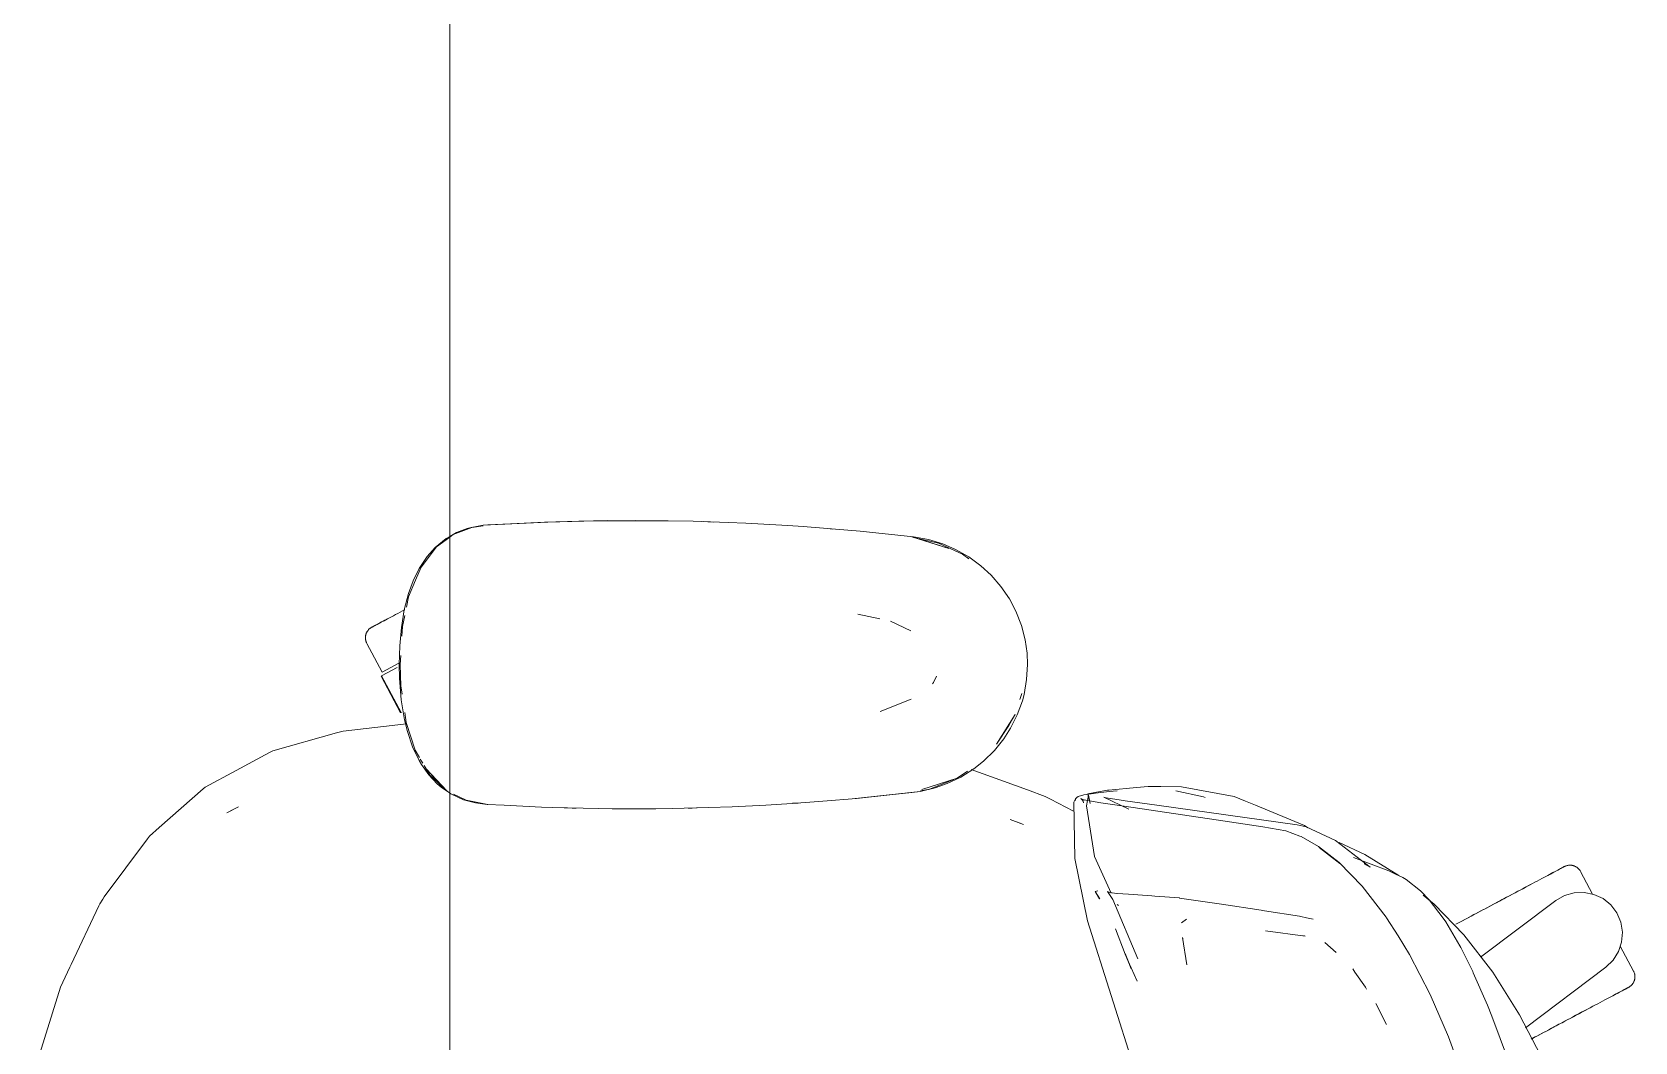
# Model space of a CAD drawing. Header units: millimetres. Extents: x 155927 to 317870, y -36033 to 97293.
# Drawn here: x 187003 to 187542, y 30883 to 31223 of the extents above; entities that cross this region are included whole.
import ezdxf

# ---------------------------------------------------------------- set-up
doc = ezdxf.new("R2010")
doc.units = ezdxf.units.MM
doc.header["$MEASUREMENT"] = 0
doc.layers.add('G-IMPT', color=8, linetype='CONTINUOUS', lineweight=9)
doc.layers.add('I-FURN', color=8, linetype='CONTINUOUS', lineweight=9)

msp = doc.modelspace()

# ---------------------------------------------------------------- linework, layer by layer
at = {"layer": 'G-IMPT'}
for p, q in [((187150.63, 31056.52), (187144.44, 31054.11)), ((187145.47, 31054.78), (187149.11, 31056.17)), ((187150.46, 31056.54), (187149.11, 31056.17)), ((187150.46, 31056.54), (187152.85, 31056.98)), ((187150.63, 31056.52), (187154.48, 31057.1)), ((187154.5, 31057.23), (187152.85, 31056.98)), ((187176.28, 31058.32), (187154.5, 31057.23)), ((187175.07, 31058.28), (187154.5, 31057.23)), ((187154.5, 31057.23), (187156.1, 31057.35)), ((187176.28, 31058.32), (187156.1, 31057.35)), ((187196.47, 31058.79), (187175.07, 31058.28)), ((187186.64, 31058.62), (187175.07, 31058.28)), ((187175.07, 31058.28), (187176.28, 31058.32)), ((187196.47, 31058.79), (187176.28, 31058.32)), ((187186.64, 31058.62), (187205.86, 31058.83)), ((187196.47, 31058.79), (187186.64, 31058.62)), ((187216.65, 31058.74), (187186.64, 31058.62)), ((187194.43, 31058.77), (187192.52, 31058.69)), ((187196.47, 31058.75), (187194.43, 31058.77)), ((187216.65, 31058.74), (187196.47, 31058.79)), ((187216.65, 31058.74), (187205.86, 31058.83)), ((187216.65, 31058.74), (187225.07, 31058.57)), ((187236.83, 31058.19), (187225.07, 31058.57)), ((187230.01, 31058.44), (187228.51, 31058.45)), ((187231.94, 31058.33), (187230.01, 31058.44)), ((187236.83, 31058.19), (187242.85, 31057.93)), ((187256.99, 31057.12), (187242.85, 31057.93)), ((187262.08, 31056.8), (187256.99, 31057.12)), ((187262.08, 31056.8), (187277.14, 31055.55)), ((187270.27, 31056.15), (187271.94, 31055.98)), ((187277.14, 31055.55), (187281.27, 31055.2)), ((187142.04, 31052.82), (187138.3, 31049.74)), ((187143.23, 31053.21), (187138.81, 31049.94)), ((187143.23, 31053.5), (187142.04, 31052.82)), ((187145.47, 31054.78), (187143.23, 31053.5)), ((187144.44, 31054.11), (187143.23, 31053.21)), ((187281.27, 31055.2), (187299.19, 31053.3)), ((187298.68, 31053.3), (187311.14, 31049.47)), ((187298.68, 31053.3), (187302, 31052.38)), ((187299.19, 31053.3), (187304.24, 31052.4)), ((187307.65, 31051.25), (187299.25, 31053.17)), ((187311.14, 31049.47), (187302, 31052.38)), ((187309.1, 31050.94), (187304.24, 31052.4)), ((187307.65, 31051.25), (187315.71, 31047.52)), ((187313.34, 31049.13), (187309.1, 31050.94)), ((187132.97, 31042.65), (187135.63, 31046.7)), ((187138.81, 31049.94), (187133.6, 31043.15)), ((187135.63, 31046.7), (187138.3, 31049.74)), ((187313.34, 31049.13), (187317.78, 31046.61)), ((187317.82, 31045.92), (187315.71, 31047.52)), ((187321.87, 31043.62), (187317.78, 31046.61)), ((187132.97, 31042.65), (187130.99, 31038.58)), ((187133.6, 31043.15), (187131.76, 31038.76)), ((187321.87, 31043.62), (187325.3, 31040.45)), ((187328.62, 31036.62), (187325.3, 31040.45)), ((187129.4, 31034.25), (187127.97, 31028.77)), ((187129.4, 31034.25), (187130.99, 31038.58)), ((187129.43, 31033.13), (187131.76, 31038.76)), ((187331.46, 31032.45), (187328.62, 31036.62)), ((187126.98, 31022.83), (187127.97, 31028.77)), ((187129.43, 31033.13), (187128.72, 31029.67)), ((187331.46, 31032.45), (187333.64, 31028.29)), ((187127.39, 31023.17), (187127.19, 31019.97)), ((187128.16, 31026.92), (187127.39, 31023.17)), ((187280.48, 31027.33), (187287.91, 31025.76)), ((187298.31, 31021.72), (187291.53, 31024.99)), ((187333.64, 31028.29), (187335.48, 31023.57)), ((187336.74, 31018.71), (187335.48, 31023.57)), ((187126.98, 31022.83), (187126.41, 31016.68)), ((187336.74, 31018.71), (187337.39, 31014.19)), ((187126.23, 31010.35), (187126.41, 31016.68)), ((187126.79, 31013.46), (187126.6, 31010.35)), ((187337.56, 31010.35), (187337.39, 31014.19)), ((187126.32, 31005.84), (187126.23, 31010.35)), ((187126.83, 31003.18), (187126.6, 31010.35)), ((187337.56, 31010.35), (187337.26, 31005.31)), ((187126.32, 31005.84), (187126.89, 30998.52)), ((187126.83, 31003.18), (187127.23, 31000.4)), ((187305.93, 31004.3), (187305.63, 31003.85)), ((187306.94, 31006.52), (187305.93, 31004.3)), ((187337.26, 31005.31), (187336.38, 31000.36)), ((187128.01, 30991.76), (187126.89, 30998.52)), ((187287.98, 30994.63), (187298.4, 30998.77)), ((187334.11, 30993.46), (187335.82, 30998.23)), ((187335.02, 30998.67), (187335.64, 31000.7)), ((187336.38, 31000.36), (187335.82, 30998.23)), ((187128.99, 30987.84), (187128.01, 30991.76)), ((187128.1, 30994.21), (187128.56, 30990.92)), ((187128.56, 30990.92), (187131.59, 30981.53)), ((187333.46, 30993.55), (187327.14, 30983.6)), ((187333.46, 30993.55), (187331.3, 30989.88)), ((187334.11, 30993.46), (187331.87, 30988.95)), ((187105.14, 30987.37), (187083.79, 30981.36)), ((187105.14, 30987.37), (187107.4, 30988)), ((187128.68, 30990.42), (187107.4, 30988)), ((187128.99, 30987.84), (187130.73, 30982.75)), ((187326.41, 30981.42), (187329.6, 30985.4)), ((187331.3, 30989.88), (187327.14, 30983.6)), ((187331.87, 30988.95), (187329.6, 30985.4)), ((187082.68, 30980.76), (187071.45, 30974.75)), ((187083.79, 30981.36), (187082.68, 30980.76)), ((187130.73, 30982.75), (187132.93, 30978.11)), ((187131.59, 30981.53), (187133.06, 30979.08)), ((187326.41, 30981.42), (187322.81, 30977.87)), ((187071.45, 30974.75), (187061.01, 30969.17)), ((187132.93, 30978.11), (187133.74, 30976.74)), ((187133.34, 30978.61), (187134.2, 30977.17)), ((187136.18, 30973.28), (187133.74, 30976.74)), ((187134.67, 30976.38), (187136.55, 30973.23)), ((187135.36, 30975.32), (187142.26, 30967.92)), ((187135.36, 30975.32), (187136.64, 30973.85)), ((187315.17, 30972.52), (187319.5, 30975.25)), ((187318.6, 30975.13), (187337.54, 30968.19)), ((187322.81, 30977.87), (187319.5, 30975.25)), ((187139.05, 30970.24), (187136.18, 30973.28)), ((187136.55, 30973.23), (187142.26, 30967.92)), ((187136.77, 30973.69), (187139.85, 30970.16)), ((187139.05, 30970.24), (187140.37, 30969.1)), ((187142.26, 30967.92), (187139.85, 30970.16)), ((187313.85, 30972.13), (187302, 30968.31)), ((187311.14, 30971.23), (187302, 30968.31)), ((187304.63, 30968.52), (187312.81, 30971.72)), ((187310.59, 30970.33), (187306.46, 30968.88)), ((187315.17, 30972.52), (187310.59, 30970.33)), ((187313.85, 30972.13), (187311.14, 30971.23)), ((187313.85, 30972.13), (187317.36, 30974.51)), ((187374.23, 30968.98), (187378.18, 30969.32)), ((187382.35, 30969.32), (187378.18, 30969.32)), ((187389.32, 30969.29), (187382.35, 30969.32)), ((187389.32, 30969.29), (187407.02, 30966.05)), ((187045.56, 30955.56), (187060.34, 30968.58)), ((187060.34, 30968.58), (187061.01, 30969.17)), ((187143.15, 30967.2), (187140.37, 30969.1)), ((187143.59, 30966.9), (187143.15, 30967.2)), ((187143.59, 30966.9), (187147.92, 30964.91)), ((187144.5, 30966.82), (187148.76, 30964.72)), ((187151.87, 30963.85), (187147.92, 30964.91)), ((187148.76, 30964.72), (187156.1, 30963.35)), ((187155.88, 30963.35), (187151.87, 30963.85)), ((187258.38, 30963.66), (187268.67, 30964.39)), ((187280.06, 30965.38), (187268.67, 30964.39)), ((187301.5, 30967.73), (187278.54, 30965.27)), ((187278.54, 30965.27), (187298.68, 30967.4)), ((187301.5, 30967.73), (187280.06, 30965.38)), ((187297.17, 30967.25), (187298.57, 30967.39)), ((187301.5, 30967.73), (187298.68, 30967.4)), ((187301.5, 30967.73), (187306.46, 30968.88)), ((187301.57, 30967.94), (187304.63, 30968.52)), ((187337.54, 30968.19), (187343.51, 30966)), ((187345.27, 30965.08), (187343.51, 30966)), ((187352.97, 30961.04), (187345.27, 30965.08)), ((187353.11, 30964.12), (187353.72, 30965.16)), ((187353.5, 30945.14), (187353.11, 30964.12)), ((187353.59, 30964.53), (187353.72, 30965.16)), ((187353.59, 30964.53), (187353.7, 30965.08)), ((187353.72, 30965.16), (187353.7, 30965.08)), ((187354.09, 30965.65), (187353.72, 30965.16)), ((187354.63, 30965.97), (187354.09, 30965.65)), ((187354.63, 30965.97), (187356.49, 30966.52)), ((187355.98, 30964.93), (187355.48, 30965.33)), ((187356.58, 30964.77), (187355.48, 30965.33)), ((187356.58, 30964.77), (187355.96, 30964.94)), ((187355.96, 30964.94), (187362.23, 30963.83)), ((187355.98, 30964.93), (187356.31, 30964.39)), ((187356.38, 30963.89), (187356.31, 30964.39)), ((187359.77, 30967.06), (187356.49, 30966.52)), ((187358.1, 30966.46), (187357.41, 30962.88)), ((187360.18, 30967.32), (187357.86, 30966.87)), ((187358.59, 30963.59), (187357.86, 30966.87)), ((187358.59, 30963.59), (187358.1, 30966.46)), ((187359.77, 30967.06), (187360.39, 30967.14)), ((187364.43, 30968.13), (187360.18, 30967.32)), ((187360.39, 30967.14), (187365.07, 30967.65)), ((187362.23, 30963.83), (187370.08, 30962.72)), ((187363.2, 30965.74), (187371.6, 30961.75)), ((187363.2, 30965.74), (187364.06, 30965.59)), ((187369.08, 30964.76), (187364.06, 30965.59)), ((187364.9, 30968.17), (187364.43, 30968.13)), ((187364.9, 30968.17), (187374.23, 30968.98)), ((187365.07, 30967.65), (187367.66, 30967.87)), ((187369.08, 30964.76), (187370.38, 30964.54)), ((187381.04, 30963.1), (187370.38, 30964.54)), ((187387.46, 30967.88), (187396.76, 30965.84)), ((187396.76, 30965.84), (187397.34, 30965.68)), ((187407.02, 30966.05), (187410.88, 30964.46)), ((187414.24, 30963.07), (187410.88, 30964.46)), ((187068.31, 30960.56), (187072.2, 30962.51)), ((187068.31, 30960.56), (187070.61, 30961.73)), ((187070.61, 30961.73), (187072.2, 30962.51)), ((187161.54, 30963.06), (187155.88, 30963.35)), ((187161.54, 30963.06), (187174.1, 30962.45)), ((187177.65, 30962.32), (187174.1, 30962.45)), ((187193.32, 30961.95), (187177.65, 30962.32)), ((187181.69, 30962.24), (187184.37, 30962.12)), ((187185.8, 30962.12), (187184.37, 30962.12)), ((187193.32, 30961.95), (187197.83, 30961.89)), ((187197.83, 30961.89), (187212.54, 30961.9)), ((187218.01, 30961.97), (187212.54, 30961.9)), ((187218.01, 30961.97), (187230.32, 30962.27)), ((187224.79, 30962.11), (187223.39, 30962.11)), ((187226.45, 30962.19), (187224.79, 30962.11)), ((187238.2, 30962.56), (187230.32, 30962.27)), ((187238.2, 30962.56), (187249.51, 30963.1)), ((187258.38, 30963.66), (187249.51, 30963.1)), ((187260.42, 30963.8), (187258.52, 30963.71)), ((187360.13, 30945.84), (187357.41, 30962.88)), ((187370.08, 30962.72), (187400.95, 30958.16)), ((187381.04, 30963.1), (187428.26, 30956.43)), ((187430.69, 30956.27), (187414.24, 30963.07)), ((187045.56, 30955.56), (187042.3, 30952.69)), ((187336.24, 30956.59), (187331.77, 30958.23)), ((187331.77, 30958.23), (187335.65, 30956.85)), ((187336.24, 30956.59), (187335.65, 30956.85)), ((187400.95, 30958.16), (187416.72, 30955.77)), ((187424.39, 30954.47), (187416.72, 30955.77)), ((187424.39, 30954.47), (187429.18, 30952.71)), ((187428.26, 30956.43), (187431.25, 30955.78)), ((187431.86, 30955.5), (187430.69, 30956.27)), ((187434.62, 30954.22), (187431.25, 30955.78)), ((187434.62, 30954.22), (187441.14, 30951.18)), ((187027, 30932.23), (187041.57, 30951.72)), ((187041.57, 30951.72), (187042.3, 30952.69)), ((187429.6, 30952.5), (187429.18, 30952.71)), ((187435.44, 30949.21), (187429.6, 30952.5)), ((187435.44, 30949.21), (187442.41, 30943.79)), ((187442.61, 30943.49), (187435.66, 30948.89)), ((187435.66, 30948.89), (187439.04, 30946.3)), ((187452.84, 30942.24), (187441.14, 30951.18)), ((187442.33, 30950.51), (187450.95, 30946.53)), ((187353.5, 30945.14), (187357.69, 30924.18)), ((187360.13, 30945.84), (187365.74, 30933.49)), ((187442.61, 30943.49), (187439.04, 30946.3)), ((187450.14, 30935.89), (187442.41, 30943.79)), ((187447.19, 30945.47), (187459.09, 30940.96)), ((187452.84, 30942.24), (187450.81, 30943.4)), ((187450.95, 30946.53), (187462.4, 30939.4)), ((187461.32, 30939.89), (187459.09, 30940.96)), ((187463.76, 30938.71), (187461.32, 30939.89)), ((187464.89, 30938.1), (187463.76, 30938.71)), ((187464.89, 30938.1), (187469.76, 30934.24)), ((187027, 30932.23), (187026.54, 30931.46)), ((187360.27, 30934.01), (187360.33, 30934.03)), ((187360.27, 30934.01), (187361.86, 30931.55)), ((187361.2, 30934.31), (187360.33, 30934.03)), ((187361.86, 30931.55), (187360.33, 30934.03)), ((187360.33, 30934.03), (187361.82, 30931.56)), ((187365.19, 30933.72), (187364.47, 30934)), ((187364.47, 30934), (187366.23, 30931.34)), ((187365.19, 30933.72), (187365.21, 30933.71)), ((187367.59, 30933.42), (187365.21, 30933.71)), ((187367.59, 30933.42), (187367.67, 30933.41)), ((187371.54, 30933.12), (187367.67, 30933.41)), ((187379.4, 30932.55), (187371.54, 30933.12)), ((187380.39, 30932.48), (187379.4, 30932.55)), ((187388.63, 30931.86), (187380.39, 30932.48)), ((187388.63, 30931.86), (187388.71, 30931.85)), ((187402.78, 30929.82), (187388.71, 30931.85)), ((187450.14, 30935.89), (187458.16, 30925.46)), ((187469.76, 30934.24), (187472.65, 30931.21)), ((187474.32, 30929.79), (187470.65, 30932.79)), ((187025.18, 30929.17), (187015.92, 30909.53)), ((187025.18, 30929.17), (187025.6, 30929.88)), ((187026.54, 30931.46), (187025.6, 30929.88)), ((187366.23, 30931.34), (187374.67, 30911.36)), ((187367.68, 30929.62), (187368.12, 30929.35)), ((187402.78, 30929.82), (187416.14, 30927.71)), ((187416.14, 30927.71), (187416.65, 30927.63)), ((187417.26, 30927.53), (187416.65, 30927.63)), ((187417.26, 30927.53), (187428.98, 30925.73)), ((187472.65, 30931.21), (187477.37, 30925.08)), ((187474.32, 30929.79), (187484.28, 30919.5)), ((187373.68, 30873.94), (187357.69, 30924.18)), ((187370.37, 30912.99), (187367.12, 30921.46)), ((187389.37, 30923.47), (187391.01, 30924.75)), ((187417.56, 30920.85), (187430.91, 30919.07)), ((187428.98, 30925.73), (187429.45, 30925.66)), ((187431.43, 30925.23), (187429.45, 30925.66)), ((187433.6, 30924.77), (187431.43, 30925.23)), ((187458.33, 30925.2), (187458.16, 30925.46)), ((187462.21, 30919.1), (187458.33, 30925.2)), ((187477.37, 30925.08), (187478.23, 30923.79)), ((187482.96, 30915.79), (187478.23, 30923.79)), ((187389.72, 30918.53), (187391.12, 30909.36)), ((187389.72, 30918.53), (187389.77, 30918.18)), ((187430.91, 30919.07), (187430.44, 30919.22)), ((187441.41, 30913.57), (187437.5, 30916.91)), ((187462.21, 30919.1), (187465.98, 30912.87)), ((187483.27, 30915.19), (187482.96, 30915.79)), ((187494.09, 30906.9), (187484.28, 30919.5)), ((187372.39, 30908.09), (187370.37, 30913.2)), ((187370.37, 30913.2), (187372.39, 30908.08)), ((187370.37, 30912.99), (187372.39, 30908.09)), ((187371.39, 30910.62), (187374.44, 30903.9)), ((187469.55, 30906.08), (187465.98, 30912.87)), ((187483.27, 30915.19), (187487.27, 30907.18)), ((187012.29, 30901.85), (187015.48, 30908.61)), ((187015.92, 30909.53), (187015.48, 30908.61)), ((187447.69, 30906.94), (187446.93, 30908.04)), ((187447.69, 30906.94), (187451.18, 30901.81)), ((187469.55, 30906.08), (187472.94, 30899.36)), ((187487.49, 30906.74), (187487.27, 30907.18)), ((187487.49, 30906.74), (187492.26, 30895.78)), ((187503.06, 30892.6), (187494.09, 30906.9)), ((187012.29, 30901.85), (187006.97, 30884.58)), ((187451.18, 30901.81), (187451.57, 30901.23)), ((187479.11, 30885.13), (187472.94, 30899.36)), ((187454.71, 30896.33), (187458.25, 30889.36)), ((187492.26, 30895.78), (187493.74, 30892.1)), ((187499.34, 30877.03), (187493.74, 30892.1)), ((187510.15, 30878.82), (187503.06, 30892.6)), ((187006.97, 30884.58), (187002.78, 30870.97)), ((187484.57, 30870.25), (187479.11, 30885.13))]:
    msp.add_line(p, q, dxfattribs=at)
at = {"layer": 'I-FURN'}
for p, q in [((187143.23, 30008.14), (187143.23, 31408.14)), ((187143.23, 31408.14), (187143.23, 30008.14)), ((187128.19, 31028.88), (187127.37, 31028.45)), ((187117.44, 31023.17), (187117.28, 31023.08)), ((187117.35, 31023.12), (187117.53, 31023.21)), ((187117.64, 31023.27), (187117.44, 31023.17)), ((187117.53, 31023.21), (187117.75, 31023.33)), ((187117.88, 31023.4), (187117.64, 31023.27)), ((187117.75, 31023.33), (187118.01, 31023.47)), ((187118.16, 31023.55), (187117.88, 31023.4)), ((187118.01, 31023.47), (187118.3, 31023.62)), ((187118.48, 31023.72), (187118.16, 31023.55)), ((187118.3, 31023.62), (187118.64, 31023.8)), ((187118.83, 31023.91), (187118.48, 31023.72)), ((187118.64, 31023.8), (187119.01, 31024)), ((187119.23, 31024.12), (187118.83, 31023.91)), ((187119.01, 31024), (187119.42, 31024.22)), ((187119.66, 31024.34), (187119.23, 31024.12)), ((187119.42, 31024.22), (187119.87, 31024.46)), ((187120.12, 31024.59), (187119.66, 31024.34)), ((187119.87, 31024.46), (187120.35, 31024.71)), ((187120.62, 31024.86), (187120.12, 31024.59)), ((187120.35, 31024.71), (187120.87, 31024.99)), ((187121.16, 31025.14), (187120.62, 31024.86)), ((187120.87, 31024.99), (187121.42, 31025.28)), ((187121.73, 31025.45), (187121.16, 31025.14)), ((187121.42, 31025.28), (187122, 31025.59)), ((187122.33, 31025.77), (187121.73, 31025.45)), ((187122.96, 31026.1), (187122.33, 31025.77)), ((187123.63, 31026.46), (187122.96, 31026.1)), ((187124.32, 31026.82), (187123.63, 31026.46)), ((187125.04, 31027.21), (187124.32, 31026.82)), ((187125.79, 31027.61), (187125.04, 31027.21)), ((187126.57, 31028.02), (187125.79, 31027.61)), ((187127.37, 31028.45), (187126.57, 31028.02)), ((187114.89, 31019.51), (187114.9, 31019.67)), ((187114.89, 31019.35), (187114.89, 31019.51)), ((187114.89, 31019.19), (187114.89, 31019.35)), ((187114.9, 31019.03), (187114.89, 31019.19)), ((187114.9, 31019.67), (187114.91, 31019.83)), ((187114.92, 31018.87), (187114.9, 31019.03)), ((187114.91, 31019.83), (187114.93, 31019.99)), ((187114.95, 31018.71), (187114.92, 31018.87)), ((187114.93, 31019.99), (187114.96, 31020.15)), ((187114.98, 31018.55), (187114.95, 31018.71)), ((187114.96, 31020.15), (187115, 31020.31)), ((187115.01, 31018.39), (187114.98, 31018.55)), ((187115, 31020.31), (187115.04, 31020.47)), ((187115.05, 31018.24), (187115.01, 31018.39)), ((187115.04, 31020.47), (187115.08, 31020.62)), ((187115.1, 31018.09), (187115.05, 31018.24)), ((187115.08, 31020.62), (187115.13, 31020.77)), ((187115.16, 31017.93), (187115.1, 31018.09)), ((187115.13, 31020.77), (187115.19, 31020.92)), ((187115.22, 31017.79), (187115.16, 31017.93)), ((187115.19, 31020.92), (187115.26, 31021.07)), ((187115.29, 31017.64), (187115.22, 31017.79)), ((187115.26, 31021.07), (187115.33, 31021.22)), ((187115.33, 31021.22), (187115.4, 31021.36)), ((187115.4, 31021.36), (187115.49, 31021.5)), ((187115.49, 31021.5), (187115.57, 31021.63)), ((187115.57, 31021.63), (187115.66, 31021.77)), ((187115.66, 31021.77), (187115.76, 31021.89)), ((187115.76, 31021.89), (187115.87, 31022.02)), ((187115.87, 31022.02), (187115.97, 31022.14)), ((187115.97, 31022.14), (187116.09, 31022.25)), ((187116.09, 31022.25), (187116.2, 31022.36)), ((187116.2, 31022.36), (187116.32, 31022.47)), ((187116.32, 31022.47), (187116.45, 31022.57)), ((187116.45, 31022.57), (187116.58, 31022.67)), ((187116.58, 31022.67), (187116.71, 31022.76)), ((187116.71, 31022.76), (187116.85, 31022.84)), ((187116.85, 31022.84), (187116.99, 31022.92)), ((187116.99, 31022.92), (187117.03, 31022.95)), ((187117.07, 31022.97), (187117.03, 31022.95)), ((187117.03, 31022.95), (187117.05, 31022.96)), ((187117.03, 31022.95), (187117.03, 31022.95)), ((187117.05, 31022.96), (187117.11, 31022.99)), ((187117.16, 31023.01), (187117.07, 31022.97)), ((187117.11, 31022.99), (187117.21, 31023.04)), ((187117.28, 31023.08), (187117.16, 31023.01)), ((187117.21, 31023.04), (187117.35, 31023.12)), ((187115.36, 31017.49), (187115.29, 31017.64)), ((187115.36, 31017.49), (187120.51, 31007.81)), ((187120.33, 31006.58), (187125.62, 31009.39)), ((187120.51, 31007.81), (187126.14, 31010.8)), ((187120.15, 31006.49), (187126.73, 30994.13)), ((187126.9, 30994.22), (187120.33, 31006.58)), ((187127.04, 30994.29), (187126.9, 30994.22)), ((187517.69, 30942.2), (187517.86, 30942.29)), ((187517.93, 30942.33), (187517.79, 30942.25)), ((187517.86, 30942.29), (187517.98, 30942.36)), ((187518.03, 30942.38), (187517.93, 30942.33)), ((187517.98, 30942.36), (187518.06, 30942.4)), ((187518.09, 30942.41), (187518.03, 30942.38)), ((187518.06, 30942.4), (187518.1, 30942.42)), ((187518.11, 30942.42), (187518.09, 30942.41)), ((187518.1, 30942.42), (187518.11, 30942.42)), ((187518.11, 30942.42), (187518.25, 30942.5)), ((187518.25, 30942.5), (187518.4, 30942.56)), ((187518.4, 30942.56), (187518.55, 30942.63)), ((187518.55, 30942.63), (187518.7, 30942.68)), ((187518.7, 30942.68), (187518.85, 30942.73)), ((187518.85, 30942.73), (187519.01, 30942.77)), ((187519.01, 30942.77), (187519.16, 30942.81)), ((187519.16, 30942.81), (187519.32, 30942.84)), ((187519.32, 30942.84), (187519.48, 30942.86)), ((187519.48, 30942.86), (187519.64, 30942.88)), ((187519.64, 30942.88), (187519.8, 30942.89)), ((187519.8, 30942.89), (187519.96, 30942.9)), ((187519.96, 30942.9), (187520.13, 30942.89)), ((187520.13, 30942.89), (187520.29, 30942.89)), ((187520.29, 30942.89), (187520.45, 30942.87)), ((187520.45, 30942.87), (187520.61, 30942.85)), ((187520.61, 30942.85), (187520.77, 30942.82)), ((187520.77, 30942.82), (187520.92, 30942.79)), ((187520.92, 30942.79), (187521.08, 30942.75)), ((187521.08, 30942.75), (187521.23, 30942.7)), ((187521.23, 30942.7), (187521.39, 30942.65)), ((187521.39, 30942.65), (187521.54, 30942.59)), ((187521.54, 30942.59), (187521.68, 30942.53)), ((187521.68, 30942.53), (187521.83, 30942.46)), ((187521.83, 30942.46), (187521.97, 30942.38)), ((187521.97, 30942.38), (187522.11, 30942.3)), ((187522.11, 30942.3), (187522.25, 30942.21)), ((187508.2, 30937.16), (187507.39, 30936.72)), ((187508.99, 30937.57), (187508.2, 30937.16)), ((187509.75, 30937.98), (187508.99, 30937.57)), ((187510.48, 30938.37), (187509.75, 30937.98)), ((187511.19, 30938.75), (187510.48, 30938.37)), ((187511.87, 30939.11), (187511.19, 30938.75)), ((187512.52, 30939.45), (187511.87, 30939.11)), ((187513.13, 30939.78), (187512.52, 30939.45)), ((187513.72, 30940.09), (187513.13, 30939.78)), ((187513.41, 30939.92), (187513.97, 30940.23)), ((187514.27, 30940.38), (187513.72, 30940.09)), ((187513.97, 30940.23), (187514.51, 30940.51)), ((187514.78, 30940.66), (187514.27, 30940.38)), ((187514.51, 30940.51), (187515.01, 30940.78)), ((187515.27, 30940.91), (187514.78, 30940.66)), ((187515.01, 30940.78), (187515.48, 30941.03)), ((187515.71, 30941.15), (187515.27, 30940.91)), ((187515.48, 30941.03), (187515.91, 30941.25)), ((187516.12, 30941.37), (187515.71, 30941.15)), ((187515.91, 30941.25), (187516.3, 30941.46)), ((187516.5, 30941.57), (187516.12, 30941.37)), ((187516.3, 30941.46), (187516.65, 30941.65)), ((187516.83, 30941.75), (187516.5, 30941.57)), ((187516.65, 30941.65), (187516.97, 30941.82)), ((187517.13, 30941.9), (187516.83, 30941.75)), ((187516.97, 30941.82), (187517.25, 30941.97)), ((187517.39, 30942.04), (187517.13, 30941.9)), ((187517.25, 30941.97), (187517.49, 30942.1)), ((187517.61, 30942.16), (187517.39, 30942.04)), ((187517.49, 30942.1), (187517.69, 30942.2)), ((187517.79, 30942.25), (187517.61, 30942.16)), ((187522.25, 30942.21), (187522.38, 30942.12)), ((187522.38, 30942.12), (187522.51, 30942.02)), ((187522.51, 30942.02), (187522.63, 30941.92)), ((187522.63, 30941.92), (187522.75, 30941.81)), ((187522.75, 30941.81), (187522.87, 30941.7)), ((187522.87, 30941.7), (187522.98, 30941.58)), ((187522.98, 30941.58), (187523.08, 30941.46)), ((187523.08, 30941.46), (187523.18, 30941.34)), ((187523.18, 30941.34), (187523.28, 30941.21)), ((187523.28, 30941.21), (187523.37, 30941.07)), ((187523.37, 30941.07), (187523.46, 30940.94)), ((187523.46, 30940.94), (187523.54, 30940.8)), ((187523.54, 30940.8), (187523.56, 30940.76)), ((187527.59, 30933.18), (187523.56, 30940.76)), ((187496.71, 30931.05), (187497.7, 30931.57)), ((187498.23, 30931.86), (187497.24, 30931.33)), ((187497.7, 30931.57), (187498.68, 30932.1)), ((187499.21, 30932.38), (187498.23, 30931.86)), ((187498.68, 30932.1), (187499.66, 30932.61)), ((187500.18, 30932.89), (187499.21, 30932.38)), ((187499.66, 30932.61), (187500.62, 30933.13)), ((187501.13, 30933.4), (187500.18, 30932.89)), ((187500.62, 30933.13), (187501.57, 30933.63)), ((187502.08, 30933.9), (187501.13, 30933.4)), ((187501.57, 30933.63), (187502.51, 30934.13)), ((187503.01, 30934.4), (187502.08, 30933.9)), ((187502.51, 30934.13), (187503.43, 30934.62)), ((187503.92, 30934.88), (187503.01, 30934.4)), ((187503.43, 30934.62), (187504.34, 30935.1)), ((187504.82, 30935.36), (187503.92, 30934.88)), ((187504.34, 30935.1), (187505.22, 30935.57)), ((187505.69, 30935.82), (187504.82, 30935.36)), ((187505.22, 30935.57), (187506.09, 30936.04)), ((187506.55, 30936.28), (187505.69, 30935.82)), ((187506.09, 30936.04), (187506.94, 30936.49)), ((187507.39, 30936.72), (187506.55, 30936.28)), ((187515.21, 30930.98), (187518.13, 30932.67)), ((187518.13, 30932.67), (187521.37, 30933.61)), ((187521.37, 30933.61), (187524.74, 30933.75)), ((187524.74, 30933.75), (187528.05, 30933.08)), ((187528.05, 30933.08), (187531.1, 30931.64)), ((187531.1, 30931.64), (187533.71, 30929.51)), ((187486.73, 30925.74), (187487.71, 30926.26)), ((187488.24, 30926.55), (187487.26, 30926.02)), ((187487.71, 30926.26), (187488.7, 30926.79)), ((187489.23, 30927.07), (187488.24, 30926.55)), ((187488.7, 30926.79), (187489.69, 30927.32)), ((187490.23, 30927.6), (187489.23, 30927.07)), ((187489.69, 30927.32), (187490.69, 30927.85)), ((187489.9, 30911.9), (187515.21, 30930.98)), ((187491.23, 30928.13), (187490.23, 30927.6)), ((187490.69, 30927.85), (187491.69, 30928.38)), ((187492.24, 30928.67), (187491.23, 30928.13)), ((187491.69, 30928.38), (187492.7, 30928.91)), ((187493.24, 30929.2), (187492.24, 30928.67)), ((187492.7, 30928.91), (187493.7, 30929.45)), ((187494.25, 30929.74), (187493.24, 30929.2)), ((187493.7, 30929.45), (187494.71, 30929.98)), ((187495.25, 30930.27), (187494.25, 30929.74)), ((187494.71, 30929.98), (187495.71, 30930.52)), ((187496.25, 30930.8), (187495.25, 30930.27)), ((187495.71, 30930.52), (187496.71, 30931.05)), ((187497.24, 30931.33), (187496.25, 30930.8)), ((187533.71, 30929.51), (187535.74, 30926.82)), ((187535.74, 30926.82), (187537.07, 30923.71)), ((187482.51, 30923.5), (187481.6, 30923.02)), ((187482.02, 30923.24), (187482.93, 30923.72)), ((187483.43, 30923.99), (187482.51, 30923.5)), ((187482.93, 30923.72), (187483.86, 30924.22)), ((187484.37, 30924.49), (187483.43, 30923.99)), ((187483.86, 30924.22), (187484.81, 30924.72)), ((187485.32, 30924.99), (187484.37, 30924.49)), ((187484.81, 30924.72), (187485.76, 30925.23)), ((187486.28, 30925.5), (187485.32, 30924.99)), ((187485.76, 30925.23), (187486.73, 30925.74)), ((187487.26, 30926.02), (187486.28, 30925.5)), ((187537.07, 30923.71), (187537.61, 30920.39)), ((187537.35, 30917.02), (187536.28, 30913.82)), ((187541.37, 30907.26), (187536.9, 30915.67)), ((187537.61, 30920.39), (187537.35, 30917.02)), ((187534.48, 30910.97), (187532.06, 30908.63)), ((187536.28, 30913.82), (187534.48, 30910.97)), ((187532.06, 30908.63), (187504.99, 30888.23)), ((187541.37, 30907.26), (187541.44, 30907.12)), ((187541.44, 30907.12), (187541.51, 30906.97)), ((187541.51, 30906.97), (187541.57, 30906.82)), ((187541.57, 30906.82), (187541.63, 30906.67)), ((187541.63, 30906.67), (187541.67, 30906.51)), ((187541.67, 30906.51), (187541.72, 30906.36)), ((187541.72, 30906.36), (187541.75, 30906.2)), ((187541.77, 30904.6), (187541.73, 30904.44)), ((187541.75, 30906.2), (187541.78, 30906.04)), ((187541.79, 30904.76), (187541.77, 30904.6)), ((187541.78, 30906.04), (187541.81, 30905.88)), ((187541.82, 30904.92), (187541.79, 30904.76)), ((187541.81, 30905.88), (187541.83, 30905.72)), ((187541.83, 30905.08), (187541.82, 30904.92)), ((187541.83, 30905.72), (187541.84, 30905.56)), ((187541.84, 30905.24), (187541.83, 30905.08)), ((187541.84, 30905.56), (187541.84, 30905.4)), ((187541.84, 30905.4), (187541.84, 30905.24)), ((187534.4, 30898.99), (187535, 30899.31)), ((187535.31, 30899.47), (187534.73, 30899.16)), ((187535, 30899.31), (187535.57, 30899.61)), ((187535.86, 30899.77), (187535.31, 30899.47)), ((187535.57, 30899.61), (187536.11, 30899.9)), ((187536.38, 30900.04), (187535.86, 30899.77)), ((187536.11, 30899.9), (187536.61, 30900.16)), ((187536.86, 30900.3), (187536.38, 30900.04)), ((187536.61, 30900.16), (187537.07, 30900.41)), ((187537.31, 30900.54), (187536.86, 30900.3)), ((187537.07, 30900.41), (187537.5, 30900.64)), ((187537.72, 30900.75), (187537.31, 30900.54)), ((187537.5, 30900.64), (187537.89, 30900.85)), ((187538.09, 30900.95), (187537.72, 30900.75)), ((187537.89, 30900.85), (187538.25, 30901.04)), ((187538.43, 30901.13), (187538.09, 30900.95)), ((187538.25, 30901.04), (187538.57, 30901.21)), ((187538.72, 30901.29), (187538.43, 30901.13)), ((187538.57, 30901.21), (187538.85, 30901.35)), ((187538.98, 30901.43), (187538.72, 30901.29)), ((187538.85, 30901.35), (187539.09, 30901.48)), ((187539.2, 30901.54), (187538.98, 30901.43)), ((187539.09, 30901.48), (187539.29, 30901.59)), ((187539.38, 30901.64), (187539.2, 30901.54)), ((187539.29, 30901.59), (187539.45, 30901.68)), ((187539.52, 30901.71), (187539.38, 30901.64)), ((187539.45, 30901.68), (187539.57, 30901.74)), ((187539.62, 30901.77), (187539.52, 30901.71)), ((187539.57, 30901.74), (187539.66, 30901.78)), ((187539.68, 30901.8), (187539.62, 30901.77)), ((187539.66, 30901.78), (187539.7, 30901.81)), ((187539.7, 30901.81), (187539.68, 30901.8)), ((187539.74, 30901.83), (187539.7, 30901.81)), ((187539.7, 30901.81), (187539.7, 30901.81)), ((187539.88, 30901.91), (187539.74, 30901.83)), ((187540.02, 30902), (187539.88, 30901.91)), ((187540.15, 30902.09), (187540.02, 30902)), ((187540.28, 30902.18), (187540.15, 30902.09)), ((187540.41, 30902.28), (187540.28, 30902.18)), ((187540.53, 30902.39), (187540.41, 30902.28)), ((187540.64, 30902.5), (187540.53, 30902.39)), ((187540.76, 30902.62), (187540.64, 30902.5)), ((187540.86, 30902.74), (187540.76, 30902.62)), ((187540.97, 30902.86), (187540.86, 30902.74)), ((187541.06, 30902.99), (187540.97, 30902.86)), ((187541.16, 30903.12), (187541.06, 30902.99)), ((187541.24, 30903.26), (187541.16, 30903.12)), ((187541.33, 30903.4), (187541.24, 30903.26)), ((187541.4, 30903.54), (187541.33, 30903.4)), ((187541.47, 30903.68), (187541.4, 30903.54)), ((187541.54, 30903.83), (187541.47, 30903.68)), ((187541.59, 30903.98), (187541.54, 30903.83)), ((187541.65, 30904.13), (187541.59, 30903.98)), ((187541.69, 30904.29), (187541.65, 30904.13)), ((187541.73, 30904.44), (187541.69, 30904.29)), ((187524.6, 30893.78), (187523.67, 30893.29)), ((187524.1, 30893.51), (187525.03, 30894.01)), ((187525.52, 30894.27), (187524.6, 30893.78)), ((187525.03, 30894.01), (187525.93, 30894.49)), ((187525.93, 30894.49), (187526.82, 30894.96)), ((187526.82, 30894.96), (187527.69, 30895.42)), ((187527.69, 30895.42), (187528.53, 30895.87)), ((187528.53, 30895.87), (187529.36, 30896.31)), ((187529.36, 30896.31), (187530.16, 30896.73)), ((187530.16, 30896.73), (187530.94, 30897.15)), ((187530.94, 30897.15), (187531.69, 30897.55)), ((187531.69, 30897.55), (187532.41, 30897.93)), ((187532.41, 30897.93), (187533.1, 30898.3)), ((187533.1, 30898.3), (187533.77, 30898.65)), ((187533.77, 30898.65), (187534.4, 30898.99)), ((187514.84, 30888.59), (187513.83, 30888.05)), ((187514.29, 30888.3), (187515.3, 30888.83)), ((187515.84, 30889.12), (187514.84, 30888.59)), ((187515.3, 30888.83), (187516.3, 30889.37)), ((187516.84, 30889.66), (187515.84, 30889.12)), ((187516.3, 30889.37), (187517.31, 30889.9)), ((187517.84, 30890.19), (187516.84, 30889.66)), ((187517.31, 30889.9), (187518.3, 30890.43)), ((187518.84, 30890.72), (187517.84, 30890.19)), ((187518.3, 30890.43), (187519.29, 30890.96)), ((187519.83, 30891.24), (187518.84, 30890.72)), ((187519.29, 30890.96), (187520.28, 30891.48)), ((187520.8, 30891.76), (187519.83, 30891.24)), ((187520.28, 30891.48), (187521.25, 30892)), ((187521.77, 30892.28), (187520.8, 30891.76)), ((187521.25, 30892), (187522.21, 30892.51)), ((187522.73, 30892.78), (187521.77, 30892.28)), ((187522.21, 30892.51), (187523.17, 30893.02)), ((187523.67, 30893.29), (187522.73, 30892.78)), ((187523.17, 30893.02), (187524.1, 30893.51)), ((187507.88, 30884.89), (187506.92, 30884.38)), ((187507.36, 30884.61), (187508.33, 30885.13)), ((187508.85, 30885.41), (187507.88, 30884.89)), ((187508.33, 30885.13), (187509.31, 30885.65)), ((187509.84, 30885.93), (187508.85, 30885.41)), ((187509.31, 30885.65), (187510.29, 30886.17)), ((187510.83, 30886.46), (187509.84, 30885.93)), ((187510.29, 30886.17), (187511.29, 30886.7)), ((187511.83, 30886.99), (187510.83, 30886.46)), ((187511.29, 30886.7), (187512.29, 30887.23)), ((187512.83, 30887.52), (187511.83, 30886.99)), ((187512.29, 30887.23), (187513.29, 30887.76)), ((187513.83, 30888.05), (187512.83, 30887.52)), ((187513.29, 30887.76), (187514.29, 30888.3))]:
    msp.add_line(p, q, dxfattribs=at)

doc.saveas('drawing.dxf')
